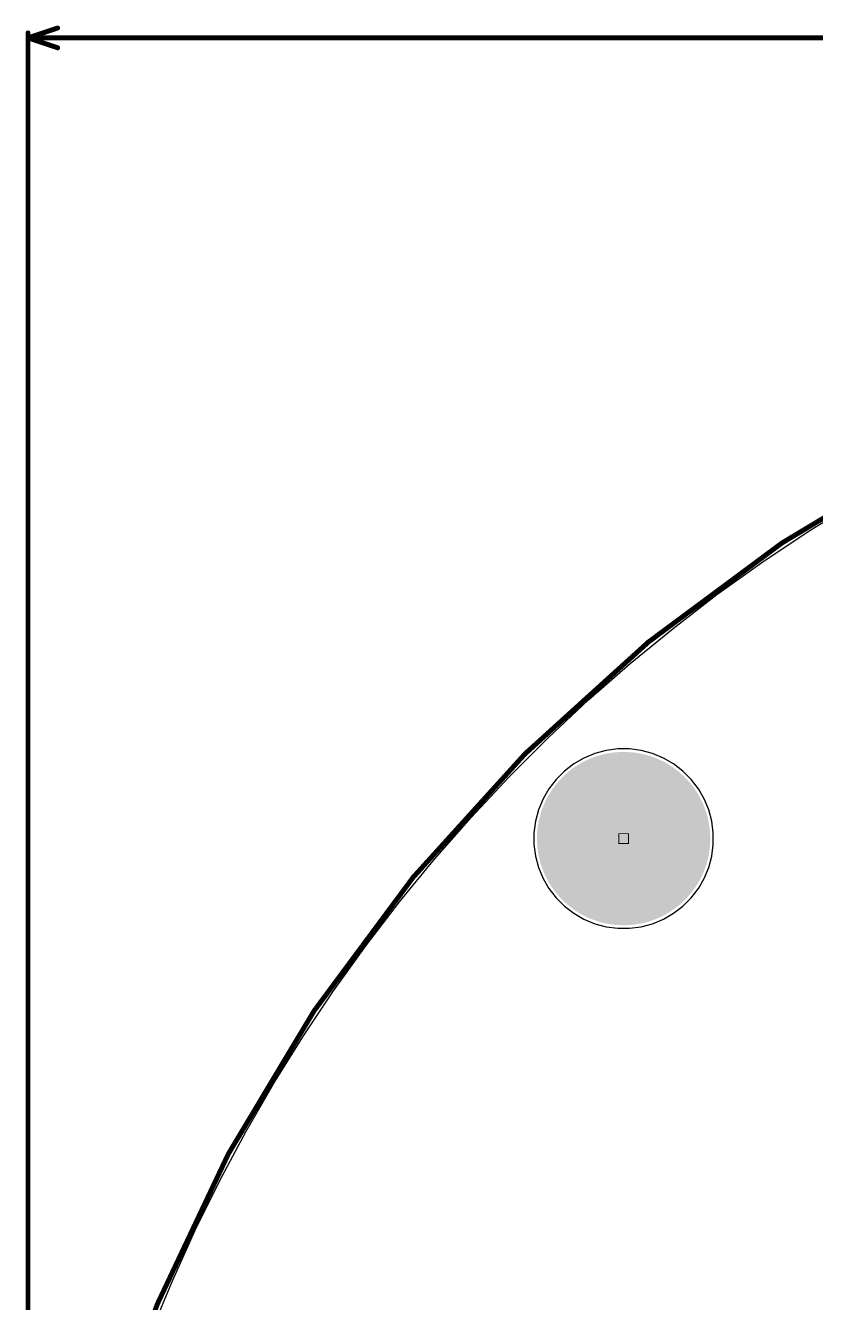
# Model space of a CAD drawing. Header units: inches. Extents: x -89 to 427, y -87 to 99.
# Drawn here: x -87.4 to -46.8, y 33.5 to 99.2 of the extents above; entities that cross this region are included whole.
import ezdxf

# ---------------------------------------------------------------- set-up
doc = ezdxf.new("R2010")
doc.units = ezdxf.units.IN
for name, color, linetype in [('Board_Outline', 56, 'Continuous'), ('Bottom Layer', 5, 'Continuous'), ('Bottom Solder', 6, 'Continuous'), ('Dimension', 6, 'Continuous'), ('Drill Drawing', 1, 'Continuous'), ('Multi-Layer', 9, 'Continuous'), ('Pad Holes', 156, 'Continuous'), ('Top Layer', 1, 'Continuous'), ('Top Solder', 216, 'Continuous')]:
    doc.layers.add(name, color=color, linetype=linetype)

msp = doc.modelspace()

# ---------------------------------------------------------------- hatches: boundary and pattern name
at = {"layer": 'Bottom Layer'}
h = msp.add_hatch(color=5, dxfattribs=at)
edge = h.paths.add_edge_path()
edge.add_arc((-56.667, 57.379), 4.36, 0, 360)
at = {"layer": 'Bottom Solder'}
h = msp.add_hatch(color=6, dxfattribs=at)
edge = h.paths.add_edge_path()
edge.add_arc((-56.667, 57.379), 4.462, 0, 360)
at = {"layer": 'Multi-Layer'}
h = msp.add_hatch(color=9, dxfattribs=at)
edge = h.paths.add_edge_path()
edge.add_arc((-56.667, 57.379), 4.36, 0, 360)
at = {"layer": 'Pad Holes'}
h = msp.add_hatch(color=7, dxfattribs=at)
edge = h.paths.add_edge_path()
edge.add_arc((-56.667, 57.379), 2.5, 0, 360)
at = {"layer": 'Top Layer'}
h = msp.add_hatch(color=1, dxfattribs=at)
edge = h.paths.add_edge_path()
edge.add_arc((-56.667, 57.379), 4.36, 0, 360)
at = {"layer": 'Top Solder'}
h = msp.add_hatch(color=216, dxfattribs=at)
edge = h.paths.add_edge_path()
edge.add_arc((-56.667, 57.379), 4.462, 0, 360)

# ---------------------------------------------------------------- linework, layer by layer
at = {"layer": 'Board_Outline'}
msp.add_lwpolyline([(87.312, 0, 0.254, 0.254, 1), (-87.312, 0, 0.254, 0.254, 1)], format="xyseb", close=True, dxfattribs=at)
at = {"layer": 'Bottom Layer'}
for p, q in [((-47.18, 73.174), (-44.76, 74.678)), ((-49.549, 71.591), (-47.18, 73.174)), ((-51.865, 69.931), (-49.549, 71.591)), ((-54.125, 68.197), (-51.865, 69.931)), ((-56.327, 66.39), (-54.125, 68.197)), ((-58.469, 64.511), (-56.327, 66.39)), ((-60.549, 62.563), (-58.469, 64.511)), ((-62.563, 60.549), (-60.549, 62.563)), ((-57.569, 61.914), (-58.154, 61.757)), ((-56.97, 61.993), (-57.569, 61.914)), ((-56.365, 61.993), (-56.97, 61.993)), ((-55.765, 61.914), (-56.365, 61.993)), ((-55.181, 61.757), (-55.765, 61.914)), ((-59.236, 61.223), (-59.716, 60.855)), ((-58.712, 61.526), (-59.236, 61.223)), ((-58.154, 61.757), (-58.712, 61.526)), ((-54.622, 61.526), (-55.181, 61.757)), ((-54.098, 61.223), (-54.622, 61.526)), ((-53.619, 60.855), (-54.098, 61.223)), ((-64.511, 58.469), (-62.563, 60.549)), ((-59.716, 60.855), (-60.144, 60.427)), ((-53.191, 60.427), (-53.619, 60.855)), ((-60.512, 59.948), (-60.814, 59.424)), ((-60.144, 60.427), (-60.512, 59.948)), ((-52.823, 59.948), (-53.191, 60.427)), ((-52.52, 59.424), (-52.823, 59.948)), ((-60.814, 59.424), (-61.046, 58.865)), ((-52.289, 58.865), (-52.52, 59.424)), ((-61.046, 58.865), (-61.202, 58.281)), ((-52.132, 58.281), (-52.289, 58.865)), ((-66.39, 56.327), (-64.511, 58.469)), ((-61.202, 58.281), (-61.281, 57.681)), ((-52.053, 57.681), (-52.132, 58.281)), ((-61.281, 57.681), (-61.281, 57.076)), ((-52.053, 57.076), (-52.053, 57.681)), ((-61.281, 57.076), (-61.202, 56.477)), ((-52.132, 56.477), (-52.053, 57.076)), ((-68.197, 54.125), (-66.39, 56.327)), ((-61.202, 56.477), (-61.046, 55.892)), ((-61.046, 55.892), (-60.814, 55.334)), ((-52.52, 55.334), (-52.289, 55.892)), ((-52.289, 55.892), (-52.132, 56.477)), ((-60.814, 55.334), (-60.512, 54.81)), ((-52.823, 54.81), (-52.52, 55.334)), ((-60.512, 54.81), (-60.144, 54.33)), ((-53.191, 54.33), (-52.823, 54.81)), ((-69.931, 51.865), (-68.197, 54.125)), ((-60.144, 54.33), (-59.716, 53.902)), ((-59.716, 53.902), (-59.236, 53.534)), ((-54.098, 53.534), (-53.619, 53.902)), ((-53.619, 53.902), (-53.191, 54.33)), ((-59.236, 53.534), (-58.712, 53.232)), ((-58.712, 53.232), (-58.154, 53)), ((-55.181, 53), (-54.622, 53.232)), ((-54.622, 53.232), (-54.098, 53.534)), ((-58.154, 53), (-57.569, 52.844)), ((-57.569, 52.844), (-56.97, 52.765)), ((-56.97, 52.765), (-56.365, 52.765)), ((-56.365, 52.765), (-55.765, 52.844)), ((-55.765, 52.844), (-55.181, 53)), ((-71.591, 49.549), (-69.931, 51.865)), ((-73.174, 47.18), (-71.591, 49.549)), ((-74.678, 44.76), (-73.174, 47.18)), ((-76.103, 42.293), (-74.678, 44.76)), ((-77.446, 39.78), (-76.103, 42.293)), ((-78.706, 37.225), (-77.446, 39.78)), ((-79.882, 34.63), (-78.706, 37.225)), ((-80.698, 32.66), (-79.882, 34.63))]:
    msp.add_line(p, q, dxfattribs=at)
at = {"layer": 'Dimension'}
for points in [[(-87.312, 98.577, 0.254, 0.254, 0), (-85.788, 99.085, 0.254, 0.254, 0)], [(-87.312, 0.381, 0.254, 0.254, 0), (-87.312, 98.831, 0.254, 0.254, 0)], [(-87.312, 98.577, 0.254, 0.254, 0), (-85.788, 98.069, 0.254, 0.254, 0)], [(-87.312, 98.577, 0.254, 0.254, 0), (-7.542, 98.577, 0.254, 0.254, 0)]]:
    msp.add_lwpolyline(points, format="xyseb", dxfattribs=at)
for points in [[(-85.852, 99.085, 0.127, 0.127, 1), (-85.725, 99.085, 0.127, 0.127, 1)], [(-87.376, 98.831, 0.127, 0.127, 1), (-87.249, 98.831, 0.127, 0.127, 1)], [(-87.376, 98.577, 0.127, 0.127, 1), (-87.249, 98.577, 0.127, 0.127, 1)], [(-87.376, 98.577, 0.127, 0.127, 1), (-87.249, 98.577, 0.127, 0.127, 1)], [(-87.376, 98.577, 0.127, 0.127, 1), (-87.249, 98.577, 0.127, 0.127, 1)], [(-85.852, 98.069, 0.127, 0.127, 1), (-85.725, 98.069, 0.127, 0.127, 1)]]:
    msp.add_lwpolyline(points, format="xyseb", close=True, dxfattribs=at)
at = {"layer": 'Drill Drawing'}
for points in [[(-56.921, 57.633, 0.0508, 0.0508, 0), (-56.413, 57.633, 0.0508, 0.0508, 0)], [(-56.921, 57.125, 0.0508, 0.0508, 0), (-56.921, 57.633, 0.0508, 0.0508, 0)], [(-56.413, 57.125, 0.0508, 0.0508, 0), (-56.413, 57.633, 0.0508, 0.0508, 0)], [(-56.921, 57.125, 0.0508, 0.0508, 0), (-56.413, 57.125, 0.0508, 0.0508, 0)]]:
    msp.add_lwpolyline(points, format="xyseb", dxfattribs=at)
for points in [[(-56.934, 57.633, 0.0254, 0.0254, 1), (-56.909, 57.633, 0.0254, 0.0254, 1)], [(-56.934, 57.633, 0.0254, 0.0254, 1), (-56.909, 57.633, 0.0254, 0.0254, 1)], [(-56.426, 57.633, 0.0254, 0.0254, 1), (-56.401, 57.633, 0.0254, 0.0254, 1)], [(-56.426, 57.633, 0.0254, 0.0254, 1), (-56.401, 57.633, 0.0254, 0.0254, 1)], [(-56.934, 57.125, 0.0254, 0.0254, 1), (-56.909, 57.125, 0.0254, 0.0254, 1)], [(-56.934, 57.125, 0.0254, 0.0254, 1), (-56.909, 57.125, 0.0254, 0.0254, 1)], [(-56.426, 57.125, 0.0254, 0.0254, 1), (-56.401, 57.125, 0.0254, 0.0254, 1)], [(-56.426, 57.125, 0.0254, 0.0254, 1), (-56.401, 57.125, 0.0254, 0.0254, 1)]]:
    msp.add_lwpolyline(points, format="xyseb", close=True, dxfattribs=at)
at = {"layer": 'Top Layer'}
for p, q in [((-47.18, 73.174), (-44.76, 74.678)), ((-49.549, 71.591), (-47.18, 73.174)), ((-51.865, 69.931), (-49.549, 71.591)), ((-54.125, 68.197), (-51.865, 69.931)), ((-56.327, 66.39), (-54.125, 68.197)), ((-58.469, 64.511), (-56.327, 66.39)), ((-60.549, 62.563), (-58.469, 64.511)), ((-62.563, 60.549), (-60.549, 62.563)), ((-57.569, 61.914), (-58.154, 61.757)), ((-56.97, 61.993), (-57.569, 61.914)), ((-56.365, 61.993), (-56.97, 61.993)), ((-55.765, 61.914), (-56.365, 61.993)), ((-55.181, 61.757), (-55.765, 61.914)), ((-59.236, 61.223), (-59.716, 60.855)), ((-58.712, 61.526), (-59.236, 61.223)), ((-58.154, 61.757), (-58.712, 61.526)), ((-54.622, 61.526), (-55.181, 61.757)), ((-54.098, 61.223), (-54.622, 61.526)), ((-53.619, 60.855), (-54.098, 61.223)), ((-64.511, 58.469), (-62.563, 60.549)), ((-59.716, 60.855), (-60.144, 60.427)), ((-53.191, 60.427), (-53.619, 60.855)), ((-60.512, 59.948), (-60.814, 59.424)), ((-60.144, 60.427), (-60.512, 59.948)), ((-52.823, 59.948), (-53.191, 60.427)), ((-52.52, 59.424), (-52.823, 59.948)), ((-60.814, 59.424), (-61.046, 58.865)), ((-52.289, 58.865), (-52.52, 59.424)), ((-61.046, 58.865), (-61.202, 58.281)), ((-52.132, 58.281), (-52.289, 58.865)), ((-66.39, 56.327), (-64.511, 58.469)), ((-61.202, 58.281), (-61.281, 57.681)), ((-52.053, 57.681), (-52.132, 58.281)), ((-61.281, 57.681), (-61.281, 57.076)), ((-52.053, 57.076), (-52.053, 57.681)), ((-61.281, 57.076), (-61.202, 56.477)), ((-52.132, 56.477), (-52.053, 57.076)), ((-68.197, 54.125), (-66.39, 56.327)), ((-61.202, 56.477), (-61.046, 55.892)), ((-61.046, 55.892), (-60.814, 55.334)), ((-52.52, 55.334), (-52.289, 55.892)), ((-52.289, 55.892), (-52.132, 56.477)), ((-60.814, 55.334), (-60.512, 54.81)), ((-52.823, 54.81), (-52.52, 55.334)), ((-60.512, 54.81), (-60.144, 54.33)), ((-53.191, 54.33), (-52.823, 54.81)), ((-69.931, 51.865), (-68.197, 54.125)), ((-60.144, 54.33), (-59.716, 53.902)), ((-59.716, 53.902), (-59.236, 53.534)), ((-54.098, 53.534), (-53.619, 53.902)), ((-53.619, 53.902), (-53.191, 54.33)), ((-59.236, 53.534), (-58.712, 53.232)), ((-58.712, 53.232), (-58.154, 53)), ((-55.181, 53), (-54.622, 53.232)), ((-54.622, 53.232), (-54.098, 53.534)), ((-58.154, 53), (-57.569, 52.844)), ((-57.569, 52.844), (-56.97, 52.765)), ((-56.97, 52.765), (-56.365, 52.765)), ((-56.365, 52.765), (-55.765, 52.844)), ((-55.765, 52.844), (-55.181, 53)), ((-71.591, 49.549), (-69.931, 51.865)), ((-73.174, 47.18), (-71.591, 49.549)), ((-74.678, 44.76), (-73.174, 47.18)), ((-76.103, 42.293), (-74.678, 44.76)), ((-77.446, 39.78), (-76.103, 42.293)), ((-78.706, 37.225), (-77.446, 39.78)), ((-79.882, 34.63), (-78.706, 37.225)), ((-80.698, 32.66), (-79.882, 34.63))]:
    msp.add_line(p, q, dxfattribs=at)

doc.saveas('drawing.dxf')
